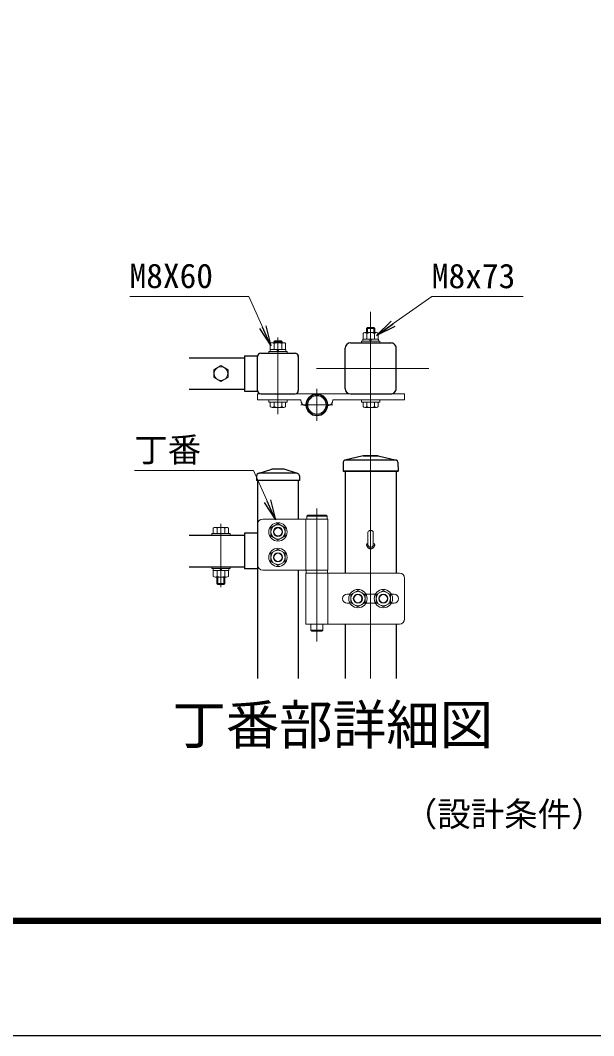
# Model space of a CAD drawing. Units: millimetres, scale not verified. Extents: x -10254 to -1854, y -2970 to 2970.
# Drawn here: x -7389 to -6263, y -2970 to -977 of the extents above; entities that cross this region are included whole.
import ezdxf
from ezdxf.enums import TextEntityAlignment as Align

# ---------------------------------------------------------------- set-up
doc = ezdxf.new("R2010")
doc.units = ezdxf.units.MM
doc.header["$LTSCALE"] = 30
doc.linetypes.add('USER1', pattern=[50.8, 31.75, -6.35, 6.35, -6.35])
for name, color, linetype, lineweight in [('0-1_D-TTL', 7, 'Continuous', 25), ('0-3_D-STR-TXT', 7, 'Continuous', 13), ('0-4_D-BMK', 2, 'USER1', 13), ('0-5_D-STR3', 3, 'Continuous', 13), ('0-6_0', 7, 'Continuous', 25), ('0-8_D-STR1', 1, 'Continuous', 25)]:
    doc.layers.add(name, color=color, linetype=linetype, lineweight=lineweight)
doc.layers.add('0-2_D-TTL-TXT', color=7, linetype='Continuous')
doc.styles.add('ＭＳ ゴシック', font='')
doc.styles.get('ＭＳ ゴシック').set_extended_font_data('MS Gothic')

# ---------------------------------------------------------------- blocks, each defined once
blk = doc.blocks.new('_Open')
at = {"layer": '0-6_0'}
blk.add_line((-30, 5), (0, 0), dxfattribs=at)
blk.add_lwpolyline([(-30, -5), (0, 0), (-30, 0)], dxfattribs=at)

msp = doc.modelspace()

# ---------------------------------------------------------------- linework, layer by layer
at = {"layer": '0-1_D-TTL', "color": 2}
msp.add_lwpolyline([(-10253.53, 2970), (-1853.53, 2970), (-1853.53, -2970), (-10253.53, -2970)], close=True, dxfattribs=at)
at = {"layer": '0-1_D-TTL'}
for points in [[(-9983.53, 2750), (-2123.53, 2750), (-2123.53, -2750), (-9983.53, -2750)], [(-9981.03, 2747.5), (-2126.03, 2747.5), (-2126.03, -2747.5), (-9981.03, -2747.5)], [(-9978.53, 2745), (-2128.53, 2745), (-2128.53, -2745), (-9978.53, -2745)], [(-9976.03, 2742.5), (-2131.03, 2742.5), (-2131.03, -2742.5), (-9976.03, -2742.5)], [(-9973.53, 2740), (-2133.53, 2740), (-2133.53, -2740), (-9973.53, -2740)]]:
    msp.add_lwpolyline(points, close=True, dxfattribs=at)
at = {"layer": '0-3_D-STR-TXT'}
for points in [[(-7173.86, -1518.88), (-6940.27, -1518.88), (-6897.68, -1614.07)], [(-6401.77, -1519.09), (-6581.07, -1519.09), (-6688.23, -1594.44)], [(-7164.63, -1860.3), (-6931.04, -1860.3), (-6888.44, -1955.49)]]:
    msp.add_lwpolyline(points, dxfattribs=at)
at = {"layer": '0-4_D-BMK'}
for p, q in [((-6701.11, -1647.88), (-6701.11, -1548.87)), ((-6883.11, -1749.73), (-6883.11, -1599.75)), ((-6701.11, -1647.88), (-6701.11, -2268.55)), ((-6586.71, -1660.1), (-6807.57, -1660.11)), ((-6806.71, -1763.08), (-6806.71, -1700.33)), ((-6775.34, -1731.7), (-6838.09, -1731.7)), ((-6806.6, -1934.98), (-6806.6, -2195.93)), ((-6995.12, -2089.24), (-6995.12, -1965.06))]:
    msp.add_line(p, q, dxfattribs=at)
at = {"layer": '0-5_D-STR3'}
for p, q in [((-6716.11, -1602.9), (-6716.11, -1591.3)), ((-6712.67, -1589.9), (-6689.58, -1589.9)), ((-6709.11, -1582.11), (-6707.11, -1580.11)), ((-6709.11, -1589.9), (-6709.11, -1582.11)), ((-6708.61, -1602.9), (-6708.61, -1591.3)), ((-6695.11, -1589.9), (-6695.11, -1580.11)), ((-6693.61, -1602.9), (-6693.61, -1591.3)), ((-6693.11, -1589.9), (-6693.11, -1582.11)), ((-6686.11, -1602.9), (-6686.11, -1591.3)), ((-6898.11, -1622.9), (-6898.11, -1611.3)), ((-6894.67, -1609.9), (-6871.58, -1609.9)), ((-6891.11, -1608.11), (-6889.11, -1606.11)), ((-6891.11, -1609.9), (-6891.11, -1608.11)), ((-6890.61, -1622.9), (-6890.61, -1611.3)), ((-6877.11, -1609.9), (-6877.11, -1606.11)), ((-6875.61, -1622.9), (-6875.61, -1611.3)), ((-6875.11, -1609.9), (-6875.11, -1608.11)), ((-6868.11, -1622.9), (-6868.11, -1611.3)), ((-6719.11, -1610.1), (-6719.11, -1606.9)), ((-6719.11, -1606.9), (-6683.11, -1606.9)), ((-6683.11, -1610.1), (-6719.11, -1610.1)), ((-6716.51, -1606.9), (-6685.71, -1606.9)), ((-6716.11, -1602.9), (-6686.11, -1602.9)), ((-6703.25, -1606.9), (-6700.94, -1602.9)), ((-6701.86, -1606.9), (-6699.55, -1602.9)), ((-6685.71, -1606.9), (-6685.71, -1602.9)), ((-6683.11, -1610.1), (-6683.11, -1606.9)), ((-6901.11, -1630.1), (-6901.11, -1626.9)), ((-6901.11, -1626.9), (-6865.11, -1626.9)), ((-6865.11, -1630.1), (-6901.11, -1630.1)), ((-6898.51, -1626.9), (-6867.71, -1626.9)), ((-6898.11, -1622.9), (-6868.11, -1622.9)), ((-6885.25, -1626.9), (-6882.94, -1622.9)), ((-6883.86, -1626.9), (-6881.55, -1622.9)), ((-6867.71, -1626.9), (-6867.71, -1622.9)), ((-6865.11, -1630.1), (-6865.11, -1626.9)), ((-6995.11, -1654.65), (-7009.11, -1662.73)), ((-7009.11, -1662.73), (-7009.11, -1677.57)), ((-6995.11, -1654.65), (-6981.11, -1662.73)), ((-6981.11, -1662.73), (-6981.11, -1677.57)), ((-6995.11, -1685.65), (-7009.11, -1677.57)), ((-6995.11, -1685.65), (-6981.11, -1677.57)), ((-6634.31, -1710.1), (-6923.11, -1710.1)), ((-6901.11, -1722.1), (-6865.11, -1722.1)), ((-6901.11, -1726.1), (-6901.11, -1722.1)), ((-6901.11, -1726.1), (-6865.11, -1726.1)), ((-6898.11, -1734.94), (-6898.11, -1726.1)), ((-6898.11, -1726.1), (-6868.11, -1726.1)), ((-6890.63, -1734.94), (-6890.63, -1726.1)), ((-6875.6, -1734.94), (-6875.6, -1726.1)), ((-6868.11, -1734.94), (-6868.11, -1726.1)), ((-6865.11, -1726.1), (-6865.11, -1722.1)), ((-6719.11, -1722.1), (-6683.11, -1722.1)), ((-6719.11, -1726.1), (-6719.11, -1722.1)), ((-6719.11, -1726.1), (-6683.11, -1726.1)), ((-6716.11, -1734.94), (-6716.11, -1726.1)), ((-6716.11, -1726.1), (-6686.11, -1726.1)), ((-6708.63, -1734.94), (-6708.63, -1726.1)), ((-6693.6, -1734.94), (-6693.6, -1726.1)), ((-6686.11, -1734.94), (-6686.11, -1726.1)), ((-6683.11, -1726.1), (-6683.11, -1722.1)), ((-6894.37, -1737.1), (-6871.85, -1737.1)), ((-6712.37, -1737.1), (-6689.85, -1737.1)), ((-6786.71, -1950.05), (-6826.71, -1950.05)), ((-6788.71, -1948.05), (-6824.71, -1948.05)), ((-7006.37, -1972.34), (-6983.86, -1972.34)), ((-6923.11, -1966.05), (-6923.11, -2046.05)), ((-6785.11, -1956.05), (-6913.11, -1956.05)), ((-6828.31, -1956.05), (-6828.31, -2056.05)), ((-6786.71, -1956.05), (-6826.71, -1956.05)), ((-6785.11, -1956.05), (-6785.11, -2056.05)), ((-7013.12, -1984.35), (-7013.12, -1987.55)), ((-6977.12, -1984.35), (-7013.12, -1984.35)), ((-6977.12, -1987.55), (-7013.12, -1987.55)), ((-7010.12, -1984.35), (-7010.12, -1973.45)), ((-7010.12, -1984.35), (-6980.11, -1984.35)), ((-7002.62, -1984.35), (-7002.62, -1973.45)), ((-6987.61, -1984.35), (-6987.61, -1973.45)), ((-6980.11, -1984.35), (-6980.11, -1973.45)), ((-6977.12, -1984.35), (-6977.12, -1987.55)), ((-6706.31, -1981.71), (-6706.31, -2006.05)), ((-6695.91, -1981.71), (-6695.91, -2006.05)), ((-7013.12, -2049.55), (-7013.12, -2052.75)), ((-6977.12, -2049.55), (-7013.12, -2049.55)), ((-6977.12, -2052.75), (-7013.12, -2052.75)), ((-6997.25, -2056.75), (-6994.94, -2052.75)), ((-6995.87, -2056.75), (-6993.56, -2052.75)), ((-6977.12, -2049.55), (-6977.12, -2052.75)), ((-7010.12, -2056.75), (-7010.12, -2068.64)), ((-6983.86, -2069.75), (-7006.37, -2069.75)), ((-7003.12, -2082.35), (-7003.12, -2069.75)), ((-7002.62, -2056.75), (-7002.62, -2068.64)), ((-7001.12, -2084.35), (-7001.12, -2069.75)), ((-6989.12, -2084.35), (-6989.12, -2069.75)), ((-6987.61, -2056.75), (-6987.61, -2068.64)), ((-6987.12, -2082.35), (-6987.12, -2069.75)), ((-6980.11, -2056.75), (-6980.11, -2068.64)), ((-6913.11, -2056.05), (-6785.11, -2056.05)), ((-6828.31, -2062.05), (-6644.31, -2062.05)), ((-6828.31, -2062.05), (-6828.31, -2162.05)), ((-6827.71, -2056.05), (-6785.71, -2056.05)), ((-6785.71, -2056.05), (-6785.71, -2062.05)), ((-6785.11, -2062.05), (-6785.11, -2162.05)), ((-6634.31, -2072.05), (-6634.31, -2152.05)), ((-7001.12, -2084.35), (-7003.12, -2082.35)), ((-6987.12, -2082.35), (-7003.12, -2082.35)), ((-7001.12, -2084.35), (-6989.12, -2084.35)), ((-6987.12, -2082.35), (-6989.12, -2084.35)), ((-6756.11, -2112.05), (-6755.81, -2112.05)), ((-6747.11, -2103.05), (-6741.7, -2103.05)), ((-6710.52, -2103.05), (-6691.7, -2103.05)), ((-6660.52, -2103.05), (-6655.11, -2103.05)), ((-6646.11, -2112.05), (-6645.81, -2112.05)), ((-6747.11, -2121.05), (-6741.7, -2121.05)), ((-6710.52, -2121.05), (-6691.7, -2121.05)), ((-6660.52, -2121.05), (-6655.11, -2121.05)), ((-6644.31, -2162.05), (-6828.31, -2162.05)), ((-6818.71, -2162.05), (-6818.71, -2174.05)), ((-6794.71, -2162.05), (-6794.71, -2174.05)), ((-6816.71, -2176.05), (-6818.71, -2174.05)), ((-6794.71, -2174.05), (-6818.71, -2174.05)), ((-6796.71, -2176.05), (-6816.71, -2176.05)), ((-6796.71, -2176.05), (-6794.71, -2174.05))]:
    msp.add_line(p, q, dxfattribs=at)
for points in [[(-6709.11, -1582.11), (-6693.11, -1582.11), (-6695.11, -1580.11)], [(-6707.11, -1589.9), (-6707.11, -1580.11), (-6695.11, -1580.11)], [(-6891.11, -1608.11), (-6875.11, -1608.11), (-6877.11, -1606.11)], [(-6889.11, -1609.9), (-6889.11, -1606.11), (-6877.11, -1606.11)], [(-6716.51, -1606.9), (-6716.51, -1602.9), (-6685.71, -1602.9)], [(-6898.51, -1626.9), (-6898.51, -1622.9), (-6867.71, -1622.9)], [(-6923.11, -1710.1), (-6923.11, -1722.1), (-6838.06, -1722.1)], [(-6775.36, -1722.1), (-6634.31, -1722.1), (-6634.31, -1710.1)], [(-6824.71, -1948.05), (-6826.71, -1950.05), (-6826.71, -1956.05)], [(-6788.71, -1948.05), (-6786.71, -1950.05), (-6786.71, -1956.05)], [(-7010.52, -2056.75), (-6979.72, -2056.75), (-6979.72, -2052.75)], [(-7010.52, -2056.75), (-7010.52, -2052.75), (-6979.72, -2052.75)], [(-6827.71, -2056.05), (-6827.71, -2062.05), (-6785.71, -2062.05)]]:
    msp.add_lwpolyline(points, dxfattribs=at)
for points in [[(-6883.11, -1964.85), (-6897.14, -1972.95), (-6897.14, -1989.15), (-6883.11, -1997.25), (-6869.08, -1989.15), (-6869.08, -1972.95)], [(-6883.11, -2014.85), (-6897.14, -2022.95), (-6897.14, -2039.15), (-6883.11, -2047.25), (-6869.08, -2039.15), (-6869.08, -2022.95)], [(-6726.11, -2095.85), (-6740.14, -2103.95), (-6740.14, -2120.15), (-6726.11, -2128.25), (-6712.08, -2120.15), (-6712.08, -2103.95)], [(-6676.11, -2095.85), (-6690.14, -2103.95), (-6690.14, -2120.15), (-6676.11, -2128.25), (-6662.08, -2120.15), (-6662.08, -2103.95)]]:
    msp.add_lwpolyline(points, close=True, dxfattribs=at)
for centre, radius in [((-6995.11, -1670.15), 13.42), ((-6806.71, -1731.7), 21.6), ((-6806.71, -1731.7), 20), ((-6806.71, -1731.7), 18), ((-6883.11, -1981.05), 18), ((-6883.11, -1981.05), 14.07), ((-6883.11, -1981.05), 9), ((-6883.11, -1981.05), 8), ((-6883.11, -2031.05), 18), ((-6883.11, -2031.05), 14.07), ((-6883.11, -2031.05), 9), ((-6883.11, -2031.05), 8), ((-6726.11, -2112.05), 18), ((-6726.11, -2112.05), 14.07), ((-6726.11, -2112.05), 9), ((-6726.11, -2112.05), 8), ((-6676.11, -2112.05), 18), ((-6676.11, -2112.05), 14.07), ((-6676.11, -2112.05), 9), ((-6676.11, -2112.05), 8)]:
    msp.add_circle(centre, radius, dxfattribs=at)
for centre, radius, start, end in [((-6712.36, -1595.59), 5.7, 48.83491, 131.16509), ((-6701.11, -1610.69), 20.79, 68.85295, 111.14705), ((-6689.86, -1595.6), 5.7, 48.86505, 131.13495), ((-6894.36, -1615.59), 5.7, 48.83491, 131.16509), ((-6883.11, -1630.69), 20.79, 68.85295, 111.14705), ((-6871.86, -1615.6), 5.7, 48.86505, 131.13495), ((-6826.06, -1722.1), 12, 180, 259.73982), ((-6787.36, -1722.1), 12, 280.26018, 0), ((-6894.37, -1732.78), 4.32, 210, 330), ((-6883.11, -1722.95), 14.16, 237.93138, 302.06862), ((-6871.85, -1732.78), 4.32, 210, 330), ((-6712.37, -1732.78), 4.32, 210, 330), ((-6701.11, -1722.95), 14.16, 237.93138, 302.06862), ((-6689.85, -1732.78), 4.32, 210, 330), ((-7006.37, -1979.25), 6.91, 57.13278, 122.86722), ((-6995.12, -1998.32), 25.98, 73.22135, 106.77865), ((-6983.86, -1979.25), 6.91, 57.13278, 122.86722), ((-6913.11, -1966.05), 10, 90, 180), ((-6701.11, -2006.05), 5.2, 180, 0), ((-6913.11, -2046.05), 10, 180, 270), ((-7006.37, -2062.84), 6.91, 237.13278, 302.86722), ((-6995.12, -2043.77), 25.98, 253.22135, 286.77865), ((-6983.86, -2062.84), 6.91, 237.13278, 302.86722), ((-6644.31, -2072.05), 10, 0, 90), ((-6747.11, -2112.05), 9, 90, 180), ((-6747.11, -2112.05), 9, 180, 270), ((-6655.11, -2112.05), 9, 0, 90), ((-6655.11, -2112.05), 9, 270, 0), ((-6644.31, -2152.05), 10, 270, 0)]:
    msp.add_arc(centre, radius, start, end, dxfattribs=at)
msp.add_ellipse((-6701.11, -1981.74), major_axis=(-5.2, 0), ratio=0.649974, start_param=3.1415927, end_param=6.2831853, dxfattribs=at)
at = {"layer": '0-8_D-STR1'}
for p, q in [((-6740.91, -1610.1), (-6661.31, -1610.1)), ((-6916.71, -1630.1), (-6849.51, -1630.1)), ((-6751.11, -1699.9), (-6751.11, -1620.3)), ((-6651.11, -1699.9), (-6651.11, -1620.3)), ((-7057.3, -1639.1), (-6949.11, -1639.1)), ((-6949.11, -1635.25), (-6949.11, -1705.05)), ((-6949.11, -1635.25), (-6923.11, -1635.25)), ((-6923.11, -1703.7), (-6923.11, -1636.6)), ((-6843.11, -1635.1), (-6843.11, -1703.7)), ((-7057.3, -1701.1), (-6949.11, -1701.1)), ((-6949.11, -1705.05), (-6923.11, -1705.05)), ((-6916.71, -1710.1), (-6849.51, -1710.1)), ((-6740.91, -1710.1), (-6661.31, -1710.1)), ((-6716.11, -1832.05), (-6751.69, -1840.22)), ((-6716.11, -1832.05), (-6751.69, -1840.22)), ((-6716.11, -1832.05), (-6686.11, -1832.05)), ((-6686.11, -1832.05), (-6716.11, -1832.05)), ((-6686.11, -1832.05), (-6650.53, -1840.22)), ((-6686.11, -1832.05), (-6650.53, -1840.22)), ((-6754.8, -1844.05), (-6755.11, -1862.05)), ((-6754.8, -1844.05), (-6755.11, -1862.05)), ((-6651.29, -1840.05), (-6750.94, -1840.05)), ((-6647.43, -1844.05), (-6647.11, -1862.05)), ((-6925.11, -1870.84), (-6925.11, -1880.04)), ((-6921.73, -1866.26), (-6895.11, -1858.04)), ((-6845.19, -1866.04), (-6920.31, -1866.04)), ((-6871.11, -1858.04), (-6895.11, -1858.04)), ((-6844.5, -1866.26), (-6871.11, -1858.04)), ((-6841.11, -1870.84), (-6841.11, -1880.04)), ((-6755.11, -1862.05), (-6647.11, -1862.05)), ((-6647.11, -1862.05), (-6755.11, -1862.05)), ((-6751.11, -1862.05), (-6751.11, -2062.05)), ((-6651.11, -1862.05), (-6651.11, -2062.05)), ((-6841.11, -1880.04), (-6925.11, -1880.04)), ((-6923.11, -1880.04), (-6923.11, -2268.55)), ((-6843.11, -1880.04), (-6843.11, -1956.01)), ((-7057.3, -1987.55), (-6949.11, -1987.55)), ((-6949.11, -1983.55), (-6949.11, -2053.55)), ((-6923.11, -1983.55), (-6949.11, -1983.55)), ((-7057.3, -2049.55), (-6949.11, -2049.55)), ((-6923.11, -2053.55), (-6949.11, -2053.55)), ((-6843.11, -2056.01), (-6843.11, -2268.55)), ((-6751.11, -2162.05), (-6751.11, -2268.55)), ((-6651.11, -2162.05), (-6651.11, -2268.55))]:
    msp.add_line(p, q, dxfattribs=at)
for centre, radius, start, end in [((-6740.91, -1620.3), 10.2, 90.00031, 179.99985), ((-6661.31, -1620.3), 10.2, 0, 90.00028), ((-6916.71, -1636.5), 6.4, 90.00001, 179.99999), ((-6849.51, -1636.5), 6.4, 359.9993, 90.00003), ((-6916.71, -1703.7), 6.4, 179.99928, 270.00003), ((-6849.51, -1703.7), 6.4, 270, 359.99916), ((-6740.91, -1699.9), 10.2, 179.99984, 269.99973), ((-6661.31, -1699.9), 10.2, 269.9997, 0), ((-6750.8, -1844.12), 4, 102.93782, 179), ((-6750.8, -1844.12), 4, 102.93782, 179), ((-6651.43, -1844.12), 4, 1, 77.06218), ((-6920.31, -1870.84), 4.8, 90, 180), ((-6845.91, -1870.84), 4.8, 0, 72.84994), ((-6701.11, -2006.05), 8, 162.5424, 17.4576)]:
    msp.add_arc(centre, radius, start, end, dxfattribs=at)

# ---------------------------------------------------------------- block references
at = {"layer": '0-3_D-STR-TXT', "xscale": 1.333333, "yscale": 1.333333}
for p, rotation in [((-6689.86, -1595.6), 215.11702), ((-6896.86, -1615.89), 294.10901), ((-6887.63, -1957.31), 294.10901)]:
    msp.add_blockref('_Open', p, dxfattribs=dict(at, rotation=rotation))

# ---------------------------------------------------------------- texts
at = {"layer": '0-2_D-TTL-TXT', "style": 'ＭＳ ゴシック'}
for s, height, p in [('丁番部詳細図', 76.98, (-7090.58, -2421.22)), ('（設計条件）風荷重：昭和57年改正 建築基準法・同施行令に基づく風圧力に準拠。', 48.17, (-6635.98, -2573.6))]:
    msp.add_text(s, height=height, dxfattribs=at).set_placement(p, align=Align.BOTTOM_LEFT)
at = {"layer": '0-3_D-STR-TXT', "style": 'ＭＳ ゴシック'}
for s, p in [('M8X60', (-7174.49, -1516.91)), ('M8x73', (-6580.95, -1517.14)), ('丁番', (-7165.26, -1858.33)), ('（設計条件）風荷重：昭和57年改正 建築基準法・同施行令に基づく風圧力に準拠。', (-6635.98, -2573.6))]:
    msp.add_text(s, height=48.17, dxfattribs=at).set_placement(p, align=Align.BOTTOM_LEFT)

doc.saveas('drawing.dxf')
